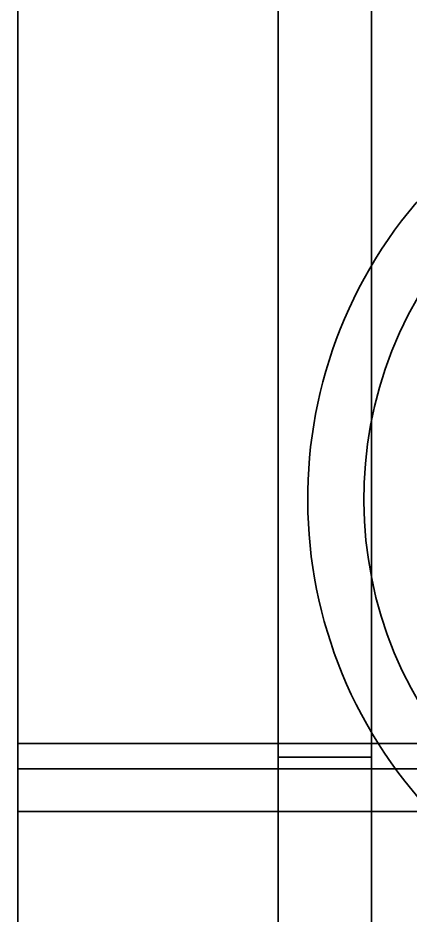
# Model space of a CAD drawing. Header units: millimetres. Extents: x -180 to 3623, y 0 to 2194.
# Drawn here: x 80.16 to 101.14, y 92.75 to 140.72 of the extents above; entities that cross this region are included whole.
import ezdxf

# ---------------------------------------------------------------- set-up
doc = ezdxf.new("R2010")
doc.units = ezdxf.units.MM

# ---------------------------------------------------------------- blocks, each defined once
blk = doc.blocks.new('Drawing View2')
at = {"color": 7, "linetype": 'Continuous', "lineweight": 35}
for p, q in [((-145.986, 194.172), (-145.986, -270.172)), ((-145.986, 160.8), (-145.986, -236.8)), ((-140.986, 160.8), (-140.986, -236.8)), ((-159.9, 160.08), (-159.9, -236.08)), ((-159.9, 160.08), (-159.9, -236.08)), ((-140.986, -75), (-140.986, -270.172)), ((-79.9, -236.08), (-159.9, -236.08)), ((-159.9, -236.08), (-159.9, -237.441)), ((-79.9, -236.08), (-159.9, -236.08)), ((-159.9, -236.08), (-159.9, -239.711)), ((-140.986, -236.8), (-145.986, -236.8)), ((-145.986, -270.172), (-145.986, -236.8)), ((-140.986, -270.172), (-140.986, -236.8)), ((-159.9, -237.441), (-159.9, -239.711)), ((-159.9, -237.441), (-159.9, -285.73)), ((-79.9, -237.441), (-159.9, -237.441)), ((-159.9, -239.711), (-159.9, -288)), ((-79.9, -239.711), (-159.9, -239.711))]:
    blk.add_line(p, q, dxfattribs=at)
for radius, start in [(24.5, 45.3415), (24.5, 45.3415), (21.5, 45.7007)]:
    blk.add_arc((-119.9, -223), radius, start, 225.3415, dxfattribs=at)

msp = doc.modelspace()

# ---------------------------------------------------------------- block references
at = {"color": 7, "linetype": 'Continuous', "lineweight": 35}
msp.add_blockref('Drawing View2', (240.063, 338), dxfattribs=at)

doc.saveas('drawing.dxf')
